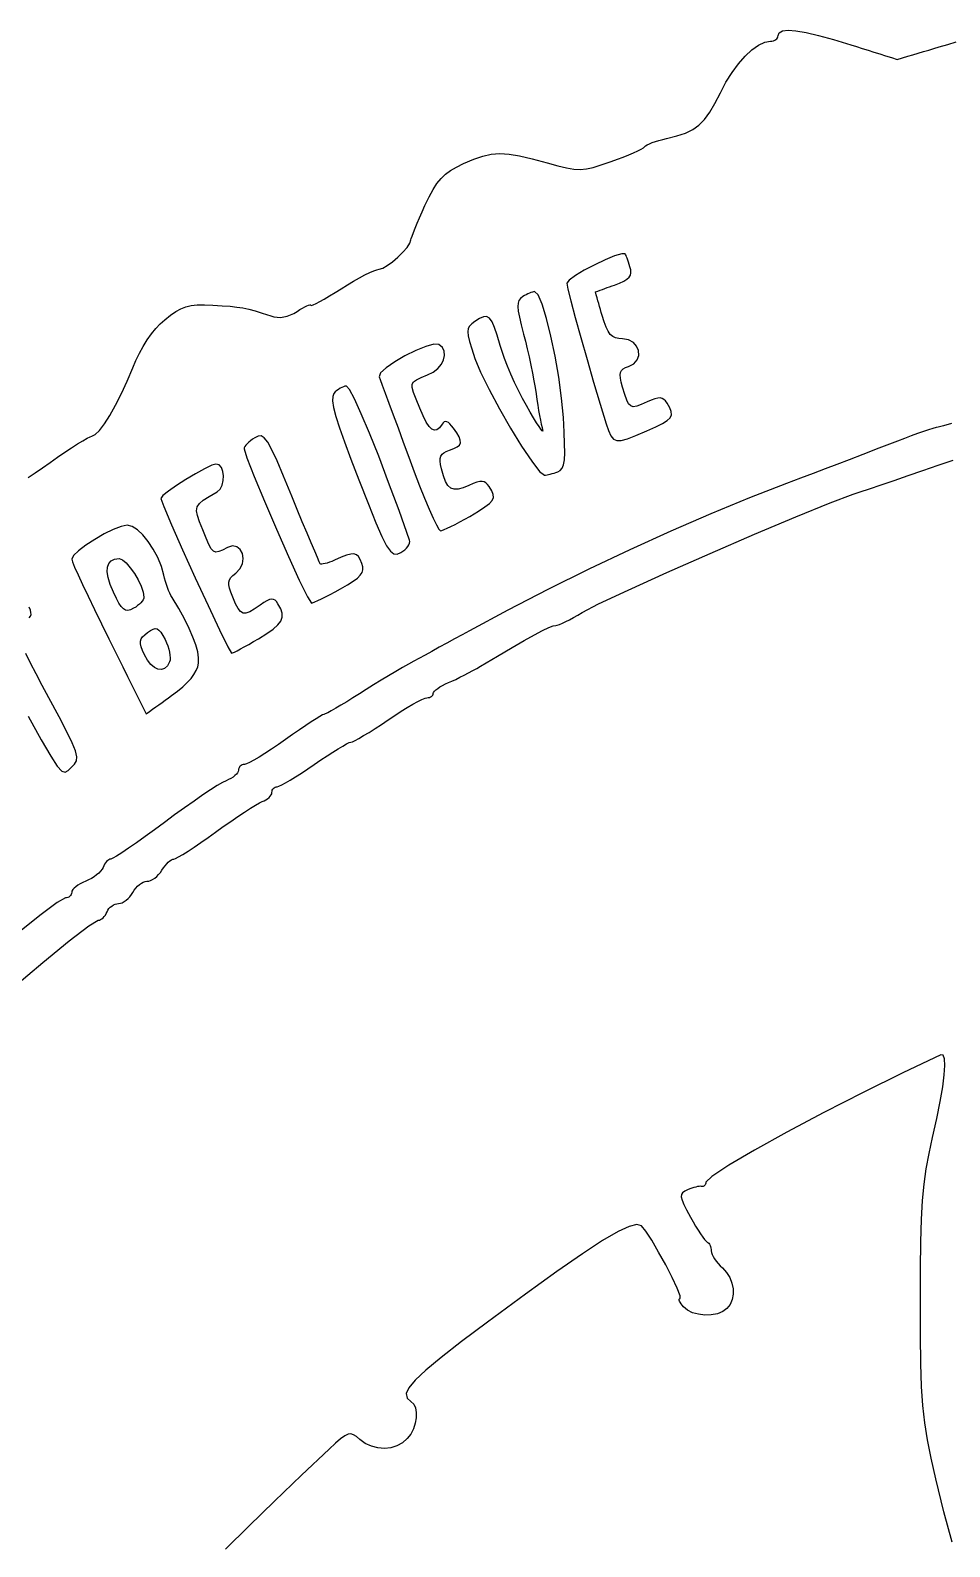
# Model space of a CAD drawing. Extents: x 7 to 348, y 3 to 340.
# Drawn here: x 83.7 to 130.3, y 255 to 331.9 of the extents above; entities that cross this region are included whole.
import ezdxf

# ---------------------------------------------------------------- set-up
doc = ezdxf.new("R2010")
doc.units = 0
doc.layers.get('0').update_dxf_attribs({"linetype": 'CONTINUOUS'})

msp = doc.modelspace()

# ---------------------------------------------------------------- linework, layer by layer
at = {"color": 7}
for points in [[(83.586488, 309.201196), (83.943226, 309.433635), (84.318429, 309.687381), (84.702691, 309.956702), (85.083333, 310.224774), (85.448161, 310.474939), (85.788493, 310.701713), (86.09565, 310.899618), (86.36095, 311.063172), (86.575718, 311.186895), (86.731271, 311.265308), (86.818926, 311.292937), (86.987455, 311.368271), (87.202836, 311.580493), (87.454671, 311.912274), (87.732573, 312.346281), (88.02614, 312.865183), (88.324985, 313.451652), (88.618714, 314.088354), (88.896928, 314.757957), (89.056974, 315.136617), (89.233634, 315.500879), (89.424732, 315.84747), (89.628087, 316.173112), (89.841523, 316.474526), (90.062862, 316.748436), (90.289924, 316.991565), (90.520533, 317.200637), (90.815692, 317.433943), (91.081038, 317.617066), (91.332757, 317.754897), (91.587025, 317.852325), (91.86003, 317.914242), (92.167946, 317.945537), (92.526961, 317.9511), (92.953252, 317.935823), (93.438107, 317.908676), (93.837194, 317.879484), (94.176728, 317.843377), (94.482919, 317.795487), (94.781987, 317.730944), (95.100142, 317.644878), (95.463599, 317.532419), (95.898571, 317.3887), (96.061441, 317.34473), (96.225658, 317.321732), (96.391218, 317.3197), (96.558121, 317.338642), (96.726363, 317.378555), (96.895947, 317.439437), (97.066869, 317.521289), (97.239126, 317.62411), (97.378081, 317.712262), (97.507717, 317.788805), (97.625192, 317.852474), (97.72767, 317.902002), (97.812311, 317.936123), (97.876285, 317.95357), (97.916748, 317.95309), (97.930859, 317.933391), (97.962264, 317.924532), (98.052268, 317.955101), (98.194564, 318.021654), (98.382841, 318.120743), (98.610786, 318.248924), (98.87209, 318.402749), (99.160439, 318.578774), (99.469523, 318.773552), (99.786521, 318.971272), (100.097549, 319.155727), (100.394707, 319.32288), (100.670091, 319.468695), (100.915802, 319.589133), (101.123938, 319.680159), (101.2866, 319.737735), (101.395884, 319.757824), (101.575708, 319.807342), (101.810489, 319.940917), (102.075899, 320.13608), (102.347608, 320.370363), (102.601287, 320.621296), (102.812606, 320.866412), (102.957242, 321.083242), (103.010859, 321.249317), (103.025393, 321.318269), (103.067038, 321.444005), (103.132878, 321.619382), (103.219991, 321.837256), (103.325458, 322.090484), (103.446362, 322.371924), (103.579779, 322.674432), (103.72279, 322.990866), (103.934716, 323.43522), (104.133099, 323.803575), (104.329432, 324.1084), (104.535217, 324.362159), (104.761955, 324.577322), (105.021142, 324.766354), (105.324277, 324.941723), (105.682863, 325.115896), (106.197749, 325.337195), (106.654421, 325.496158), (107.084186, 325.593099), (107.51836, 325.628332), (107.988248, 325.60217), (108.525162, 325.514929), (109.16041, 325.366924), (109.925306, 325.158467), (110.470497, 325.00718), (110.908825, 324.900086), (111.273789, 324.837846), (111.598901, 324.821125), (111.917657, 324.850584), (112.263568, 324.926886), (112.670134, 325.050695), (113.170862, 325.222673), (113.485551, 325.336352), (113.784695, 325.450497), (114.061349, 325.562034), (114.30857, 325.667884), (114.51941, 325.76497), (114.686926, 325.850216), (114.804166, 325.920544), (114.864195, 325.972878), (114.912514, 326.018423), (114.996196, 326.069295), (115.110654, 326.123781), (115.251294, 326.180169), (115.413521, 326.236745), (115.592749, 326.291796), (115.784378, 326.34361), (115.983821, 326.390475), (116.500418, 326.518095), (116.935573, 326.665549), (117.304906, 326.846136), (117.624049, 327.07315), (117.908625, 327.359891), (118.174255, 327.719653), (118.436567, 328.165734), (118.711189, 328.711431), (118.992107, 329.246781), (119.302089, 329.74179), (119.631848, 330.18689), (119.972098, 330.572515), (120.31355, 330.889098), (120.64692, 331.127073), (120.962916, 331.276874), (121.252505, 331.328889), (121.329899, 331.334649), (121.4021, 331.351159), (121.467527, 331.377259), (121.524604, 331.411793), (121.571746, 331.453602), (121.607377, 331.50153), (121.629926, 331.554419), (121.637778, 331.611111), (121.694123, 331.758524), (121.86386, 331.847584), (122.148033, 331.878159), (122.547693, 331.850121), (123.063886, 331.763334), (123.697656, 331.617669), (124.450054, 331.412995), (125.32213, 331.14918), (125.617664, 331.056161), (125.913196, 330.963141), (126.208731, 330.870122), (126.504265, 330.777103), (126.799797, 330.684084), (127.095332, 330.591064), (127.390864, 330.498045), (127.686398, 330.405026), (127.952178, 330.483686), (128.217961, 330.562345), (128.483741, 330.641005), (128.749521, 330.719665), (129.015301, 330.798325), (129.281084, 330.876985), (129.546864, 330.955644), (129.812644, 331.034304), (130.251276, 331.163003), (130.682738, 331.287494)], [(114.982157, 311.563303), (115.430218, 311.761494), (115.770615, 311.930903), (116.011511, 312.082699), (116.161072, 312.228052), (116.227462, 312.37813), (116.218826, 312.544102), (116.143357, 312.737136), (116.009208, 312.968397), (115.930124, 313.07924), (115.848587, 313.159885), (115.758908, 313.210671), (115.655398, 313.231922), (115.532366, 313.223992), (115.384131, 313.187201), (115.204999, 313.121887), (114.989283, 313.028384), (114.694101, 312.897399), (114.466531, 312.813999), (114.292803, 312.786539), (114.159149, 312.823386), (114.051797, 312.932905), (113.956984, 313.12345), (113.860936, 313.403386), (113.74989, 313.781076), (113.682269, 314.033817), (113.640926, 314.238118), (113.62786, 314.40085), (113.645103, 314.528883), (113.694656, 314.629089), (113.778524, 314.708334), (113.898722, 314.773488), (114.057261, 314.831422), (114.322084, 314.968066), (114.489941, 315.16243), (114.565983, 315.391109), (114.555372, 315.630693), (114.463246, 315.857777), (114.29477, 316.04896), (114.05509, 316.180834), (113.749362, 316.229994), (113.552825, 316.240888), (113.386867, 316.277981), (113.245753, 316.347842), (113.123746, 316.457042), (113.015107, 316.61216), (112.914103, 316.819768), (112.814989, 317.086442), (112.712034, 317.418756), (112.668835, 317.567353), (112.625635, 317.715949), (112.582435, 317.864546), (112.539235, 318.013142), (112.496036, 318.161739), (112.452836, 318.310336), (112.409636, 318.458932), (112.366436, 318.607529), (112.487397, 318.651269), (112.608357, 318.695009), (112.72932, 318.738749), (112.850281, 318.782489), (112.971241, 318.82623), (113.092205, 318.86997), (113.213165, 318.91371), (113.334125, 318.95745), (113.599849, 319.059718), (113.809757, 319.156365), (113.967918, 319.252162), (114.078393, 319.351879), (114.145246, 319.460285), (114.172537, 319.582151), (114.164353, 319.722247), (114.124729, 319.885344), (114.087896, 320.002943), (114.051094, 320.115545), (114.015308, 320.220479), (113.981512, 320.315074), (113.950694, 320.396657), (113.923826, 320.462559), (113.901897, 320.510108), (113.885867, 320.536631), (113.707531, 320.545064), (113.34704, 320.434607), (112.867869, 320.236976), (112.33349, 319.983887), (111.807371, 319.707057), (111.352988, 319.438201), (111.033814, 319.209035), (110.913333, 319.051297), (110.96776, 318.756613), (111.117882, 318.151778), (111.343971, 317.306729), (111.626297, 316.291406), (111.945135, 315.175745), (112.280748, 314.029683), (112.613409, 312.92316), (112.923388, 311.926111), (113.04119, 311.57164), (113.153071, 311.313556), (113.281926, 311.14783), (113.450652, 311.070425), (113.682139, 311.077311), (113.999289, 311.164441), (114.424996, 311.327786), (114.982157, 311.563303)], [(110.461834, 309.484911), (110.586387, 309.554809), (110.681951, 309.668754), (110.750291, 309.843876), (110.793174, 310.0973), (110.812366, 310.446158), (110.809543, 310.907568), (110.786655, 311.498669), (110.745357, 312.236578), (110.655842, 313.227703), (110.511105, 314.288435), (110.325422, 315.356454), (110.113064, 316.369438), (109.888308, 317.265063), (109.665423, 317.981008), (109.458684, 318.45495), (109.282365, 318.624567), (109.233369, 318.618567), (109.17198, 318.603042), (109.100665, 318.579045), (109.021888, 318.547623), (108.938114, 318.509827), (108.85181, 318.466707), (108.765436, 318.419312), (108.681461, 318.368691), (108.570257, 318.283099), (108.491861, 318.17934), (108.446578, 318.044786), (108.434725, 317.866805), (108.456597, 317.632768), (108.512497, 317.330043), (108.602738, 316.946001), (108.727624, 316.468012), (108.820557, 316.108641), (108.914681, 315.719065), (109.007405, 315.311691), (109.096138, 314.898932), (109.178293, 314.493199), (109.251273, 314.106901), (109.31249, 313.752447), (109.359353, 313.442251), (109.400131, 313.156368), (109.443912, 312.871603), (109.489327, 312.59548), (109.535005, 312.335519), (109.579582, 312.099249), (109.621684, 311.894189), (109.659948, 311.727867), (109.693002, 311.607806), (109.702513, 311.550405), (109.673319, 311.56367), (109.608772, 311.642523), (109.512241, 311.781904), (109.387078, 311.976741), (109.236651, 312.221973), (109.064321, 312.512526), (108.873445, 312.843339), (108.672035, 313.211004), (108.469509, 313.607182), (108.271344, 314.019398), (108.08302, 314.435179), (107.910018, 314.842053), (107.757812, 315.227546), (107.631885, 315.579187), (107.537713, 315.884498), (107.386809, 316.408387), (107.251765, 316.808822), (107.123397, 317.094647), (106.992513, 317.274703), (106.849926, 317.357835), (106.686449, 317.352882), (106.492892, 317.26869), (106.26007, 317.114101), (106.101761, 316.991516), (105.988671, 316.875461), (105.920802, 316.746598), (105.89814, 316.58559), (105.92069, 316.373099), (105.988437, 316.089791), (106.101377, 315.716329), (106.259506, 315.23337), (106.542764, 314.532127), (106.971338, 313.651952), (107.49514, 312.676812), (108.06408, 311.690677), (108.628076, 310.777516), (109.137038, 310.021299), (109.540878, 309.505989), (109.789508, 309.31556), (109.844896, 309.319003), (109.913984, 309.328909), (109.994009, 309.344572), (110.082217, 309.365287), (110.175853, 309.390377), (110.272153, 309.419138), (110.368365, 309.450877), (110.461733, 309.484896), (110.461738, 309.484896), (110.461744, 309.484896), (110.46175, 309.484896), (110.461755, 309.484896), (110.461761, 309.484896), (110.461766, 309.484896), (110.461772, 309.484896), (110.461834, 309.484911)], [(105.994745, 307.225706), (106.434543, 307.487625), (106.765017, 307.69978), (106.995561, 307.876586), (107.135569, 308.032463), (107.194435, 308.181832), (107.181537, 308.339109), (107.106299, 308.518715), (106.9781, 308.735064), (106.898846, 308.846223), (106.817219, 308.927015), (106.727396, 308.977758), (106.623561, 308.998784), (106.499894, 308.990402), (106.350576, 308.952948), (106.169787, 308.886741), (105.951711, 308.792107), (105.654876, 308.671172), (105.407401, 308.606424), (105.202143, 308.602219), (105.031972, 308.662908), (104.889746, 308.792849), (104.768328, 308.996396), (104.660584, 309.277901), (104.559377, 309.641725), (104.514656, 309.848662), (104.493235, 310.020916), (104.497073, 310.162987), (104.528089, 310.27937), (104.588228, 310.374561), (104.679423, 310.453058), (104.803612, 310.51936), (104.962737, 310.577964), (105.190541, 310.660037), (105.358404, 310.746501), (105.467475, 310.843535), (105.51889, 310.957307), (105.513782, 311.09399), (105.453313, 311.259762), (105.338615, 311.460794), (105.170831, 311.703257), (105.075922, 311.824328), (104.98845, 311.917413), (104.907876, 311.982691), (104.833663, 312.020348), (104.76528, 312.030564), (104.702187, 312.013518), (104.643851, 311.969379), (104.589732, 311.898329), (104.458857, 311.721015), (104.330077, 311.619773), (104.200957, 311.596349), (104.069061, 311.652505), (103.93196, 311.789993), (103.787214, 312.01056), (103.632395, 312.315962), (103.465063, 312.707946), (103.27793, 313.171439), (103.14671, 313.513018), (103.077191, 313.757567), (103.075215, 313.929962), (103.146471, 314.05508), (103.296793, 314.1578), (103.531975, 314.263004), (103.857778, 314.395556), (104.143971, 314.546135), (104.377679, 314.73241), (104.554531, 314.942626), (104.670146, 315.165023), (104.720159, 315.38784), (104.700177, 315.599321), (104.605853, 315.787707), (104.432794, 315.941239), (104.179489, 315.959273), (103.766089, 315.84705), (103.254643, 315.637957), (102.7072, 315.365392), (102.185803, 315.06274), (101.752502, 314.763398), (101.469345, 314.500757), (101.398378, 314.308208), (101.452116, 314.164393), (101.55638, 313.882684), (101.705021, 313.479801), (101.89188, 312.972453), (102.110811, 312.377362), (102.355656, 311.711244), (102.620267, 310.990807), (102.898488, 310.232775), (103.178937, 309.481601), (103.44993, 308.780818), (103.704873, 308.14577), (103.937161, 307.591793), (104.140195, 307.13422), (104.307372, 306.788397), (104.432094, 306.569652), (104.507761, 306.493331), (104.580933, 306.508288), (104.698501, 306.55113), (104.854369, 306.61886), (105.042437, 306.708477), (105.256607, 306.816972), (105.490778, 306.941347), (105.738854, 307.078594), (105.994745, 307.225706)], [(102.939551, 306.021088), (102.407534, 307.518294), (101.879578, 308.948274), (101.372427, 310.270217), (100.902826, 311.443316), (100.48752, 312.426765), (100.143256, 313.179751), (99.886776, 313.66147), (99.734827, 313.831111), (99.663515, 313.823491), (99.584753, 313.801619), (99.501136, 313.767064), (99.41527, 313.721344), (99.329745, 313.665989), (99.247167, 313.602534), (99.170129, 313.532512), (99.101233, 313.457452), (99.039784, 313.312302), (99.033152, 313.079057), (99.085174, 312.744417), (99.199672, 312.295088), (99.380463, 311.717772), (99.631373, 310.999175), (99.956231, 310.126002), (100.358854, 309.084955), (100.848188, 307.845093), (101.23415, 306.89629), (101.536593, 306.20412), (101.775364, 305.734161), (101.970315, 305.451995), (102.141294, 305.323198), (102.308149, 305.313348), (102.490733, 305.388024), (102.601703, 305.455433), (102.700678, 305.531385), (102.785819, 305.61328), (102.855279, 305.698525), (102.907222, 305.784524), (102.939808, 305.86868), (102.951181, 305.948396), (102.939551, 306.021088)], [(130.442118, 311.93034), (130.027745, 311.813576), (129.767508, 311.754797), (129.6589, 311.730329), (129.490766, 311.681722), (129.271564, 311.611891), (129.009755, 311.523745), (128.713792, 311.420186), (128.392132, 311.304128), (128.053234, 311.178471), (127.705556, 311.046123), (126.747617, 310.676796), (125.938621, 310.365434), (125.24015, 310.097394), (124.613789, 309.858027), (124.021122, 309.632692), (123.423728, 309.406745), (122.783199, 309.165541), (122.061111, 308.894439), (120.195464, 308.169139), (118.231341, 307.357535), (116.197242, 306.47287), (114.121661, 305.528388), (112.033095, 304.537339), (109.96004, 303.512963), (107.93099, 302.468509), (105.974444, 301.417223), (105.611247, 301.217833), (105.227879, 301.007815), (104.835909, 300.793478), (104.446917, 300.581137), (104.072476, 300.377104), (103.724162, 300.187697), (103.413554, 300.019221), (103.152222, 299.877997), (102.892219, 299.734445), (102.585416, 299.559304), (102.243122, 299.359352), (101.876643, 299.141372), (101.497291, 298.912145), (101.116373, 298.678448), (100.7452, 298.447069), (100.395075, 298.224779), (100.064516, 298.01491), (99.749412, 297.819121), (99.45714, 297.641694), (99.195077, 297.48692), (98.970603, 297.359079), (98.791093, 297.262461), (98.663921, 297.201348), (98.59647, 297.180012), (98.525925, 297.154104), (98.389894, 297.079815), (98.196375, 296.962365), (97.953364, 296.806962), (97.668859, 296.618819), (97.350862, 296.403145), (97.00737, 296.165144), (96.646379, 295.910026), (96.282696, 295.654909), (95.93149, 295.416908), (95.601299, 295.201231), (95.300662, 295.013087), (95.038116, 294.857687), (94.822202, 294.740238), (94.661459, 294.665948), (94.564429, 294.64004), (94.503723, 294.634142), (94.447086, 294.617237), (94.395764, 294.590482), (94.350995, 294.555094), (94.314016, 294.51225), (94.286076, 294.463135), (94.268409, 294.408937), (94.262228, 294.350842), (94.249274, 294.28768), (94.212128, 294.218959), (94.153403, 294.146888), (94.075702, 294.073666), (93.981631, 294.001501), (93.873791, 293.932597), (93.754792, 293.869159), (93.627234, 293.813389), (93.448971, 293.72553), (93.18465, 293.570122), (92.847067, 293.355816), (92.449015, 293.09127), (92.003285, 292.785132), (91.522671, 292.446056), (91.019971, 292.082698), (90.507978, 291.703707), (90.004101, 291.329783), (89.524671, 290.980947), (89.080845, 290.66483), (88.68379, 290.389068), (88.344663, 290.161295), (88.074633, 289.989151), (87.884858, 289.880264), (87.786504, 289.842271), (87.735503, 289.83355), (87.681452, 289.808545), (87.625992, 289.769003), (87.570773, 289.716685), (87.517441, 289.653343), (87.46764, 289.58073), (87.423015, 289.500602), (87.385215, 289.414713), (87.337708, 289.323293), (87.265264, 289.227312), (87.171482, 289.12964), (87.059956, 289.033137), (86.934286, 288.94067), (86.798063, 288.855106), (86.654888, 288.779309), (86.508356, 288.716142), (86.36517, 288.6558), (86.231595, 288.588095), (86.110544, 288.515327), (86.004948, 288.439793), (85.91773, 288.363788), (85.851811, 288.289611), (85.810115, 288.219561), (85.795553, 288.155934), (85.789033, 288.097839), (85.770322, 288.043641), (85.740748, 287.994525), (85.701615, 287.951681), (85.654238, 287.916293), (85.59993, 287.889539), (85.539998, 287.872634), (85.475758, 287.866735), (85.0678, 287.637068), (84.249127, 287.028623), (83.163097, 286.162217)], [(99.432855, 303.545782), (99.794176, 303.753847), (100.078388, 303.933702), (100.291717, 304.092777), (100.440377, 304.238508), (100.530592, 304.378332), (100.568579, 304.519683), (100.560564, 304.67), (100.512761, 304.836714), (100.430576, 305.035997), (100.344354, 305.181553), (100.243149, 305.274661), (100.116019, 305.316599), (99.95202, 305.308641), (99.740206, 305.252066), (99.469634, 305.148155), (99.129362, 304.998179), (98.999777, 304.942327), (98.875429, 304.894813), (98.759292, 304.856351), (98.654328, 304.827652), (98.563506, 304.809421), (98.489798, 304.802393), (98.436173, 304.807247), (98.405597, 304.824717), (98.36045, 304.915477), (98.265062, 305.130395), (98.125331, 305.455455), (97.94715, 305.876638), (97.736423, 306.379931), (97.49904, 306.951312), (97.240903, 307.576765), (96.967904, 308.242273), (96.54943, 309.257042), (96.217116, 310.03439), (95.953972, 310.601019), (95.743008, 310.983644), (95.567232, 311.20897), (95.40965, 311.303712), (95.253277, 311.294568), (95.081115, 311.208265), (94.973309, 311.136374), (94.872737, 311.060479), (94.781596, 310.982874), (94.702091, 310.90585), (94.636423, 310.831701), (94.586792, 310.762718), (94.555397, 310.701193), (94.544447, 310.649417), (94.683445, 310.191108), (95.051468, 309.247382), (95.575072, 307.986687), (96.180814, 306.577475), (96.795249, 305.188197), (97.344924, 303.987296), (97.756401, 303.143229), (97.956229, 302.824439), (98.019938, 302.839171), (98.130292, 302.881366), (98.281239, 302.948075), (98.466718, 303.03634), (98.680679, 303.1432), (98.917057, 303.265702), (99.169804, 303.400883), (99.432855, 303.545782)], [(82.801689, 283.315788), (84.326442, 284.598564), (85.669665, 285.691693), (86.66384, 286.452324), (87.141451, 286.737611), (87.202442, 286.746247), (87.26575, 286.770998), (87.329535, 286.810148), (87.391946, 286.861947), (87.451144, 286.924663), (87.505286, 286.996556), (87.552524, 287.075888), (87.591017, 287.160928), (87.632269, 287.245967), (87.687412, 287.3253), (87.754051, 287.397193), (87.829785, 287.459905), (87.912217, 287.511707), (87.998952, 287.550857), (88.087587, 287.575608), (88.175725, 287.584244), (88.266713, 287.595759), (88.363518, 287.628776), (88.463165, 287.680976), (88.562682, 287.750044), (88.659104, 287.833664), (88.749457, 287.92952), (88.830768, 288.035297), (88.9, 288.148889), (88.969071, 288.262274), (89.049725, 288.368051), (89.139034, 288.463908), (89.234081, 288.547528), (89.331933, 288.616596), (89.429669, 288.668796), (89.524363, 288.701813), (89.613094, 288.713328), (89.702852, 288.724842), (89.800498, 288.75786), (89.902896, 288.810059), (90.006918, 288.879128), (90.109432, 288.962747), (90.207307, 289.058604), (90.297406, 289.164381), (90.376606, 289.277766), (90.452527, 289.391152), (90.533231, 289.496929), (90.61625, 289.592786), (90.699107, 289.676405), (90.779332, 289.745474), (90.854451, 289.797673), (90.92199, 289.830691), (90.979478, 289.842205), (91.067918, 289.870117), (91.224165, 289.950102), (91.439529, 290.076551), (91.705311, 290.243861), (92.012824, 290.44642), (92.353376, 290.678624), (92.718269, 290.934862), (93.098815, 291.20953), (93.48433, 291.487787), (93.863468, 291.754323), (94.226538, 292.002808), (94.56385, 292.22691), (94.865709, 292.4203), (95.122427, 292.576648), (95.324309, 292.689621), (95.461667, 292.752893), (95.560879, 292.794199), (95.653434, 292.844217), (95.73731, 292.901031), (95.810476, 292.962731), (95.870909, 293.027394), (95.916583, 293.093109), (95.945475, 293.157955), (95.95555, 293.220021), (95.961053, 293.278492), (95.976829, 293.333043), (96.001778, 293.382474), (96.034778, 293.425595), (96.07473, 293.461214), (96.120529, 293.488138), (96.171069, 293.505156), (96.225244, 293.511111), (96.312313, 293.53414), (96.457121, 293.600175), (96.651956, 293.704577), (96.889104, 293.842711), (97.160845, 294.00995), (97.459467, 294.201664), (97.777249, 294.413218), (98.106478, 294.639989), (98.435073, 294.866757), (98.75104, 295.078314), (99.046786, 295.270027), (99.314725, 295.437266), (99.547271, 295.5754), (99.736831, 295.6798), (99.87582, 295.745837), (99.956645, 295.768866), (100.038335, 295.791896), (100.179796, 295.85793), (100.373267, 295.962332), (100.610986, 296.100466), (100.88519, 296.267705), (101.188116, 296.459419), (101.512006, 296.670973), (101.849095, 296.897744), (102.187815, 297.124515), (102.516378, 297.336069), (102.826696, 297.527782), (103.110679, 297.695022), (103.360237, 297.833155), (103.567278, 297.937555), (103.723717, 298.003592), (103.821459, 298.026622), (103.885447, 298.031109), (103.945142, 298.044006), (103.999239, 298.064383), (104.046429, 298.091335), (104.085407, 298.123977), (104.114865, 298.161397), (104.133492, 298.202691), (104.139983, 298.246955), (104.155816, 298.297837), (104.201214, 298.358103), (104.272989, 298.425517), (104.367957, 298.497845), (104.482934, 298.572854), (104.614737, 298.648309), (104.760181, 298.721975), (104.916086, 298.791622), (105.089271, 298.867119), (105.284242, 298.957551), (105.494345, 299.059513), (105.712923, 299.169593), (105.933319, 299.284382), (106.148878, 299.400471), (106.352947, 299.514449), (106.538863, 299.62291), (107.400183, 300.135702), (108.139631, 300.569384), (108.763314, 300.927265), (109.277328, 301.212654), (109.687775, 301.428861), (110.000754, 301.579198), (110.222366, 301.666975), (110.35871, 301.695496), (110.437165, 301.708761), (110.551891, 301.746801), (110.697408, 301.806943), (110.868234, 301.886521), (111.058892, 301.982861), (111.263896, 302.093303), (111.477769, 302.215175), (111.695027, 302.34581), (112.535152, 302.782537), (114.034511, 303.486687), (115.989055, 304.36927), (118.194729, 305.341285), (120.447486, 306.313747), (122.543276, 307.197658), (124.278049, 307.904027), (125.447752, 308.343859), (125.806098, 308.465432), (126.285159, 308.628632), (126.864102, 308.826332), (127.522086, 309.051396), (128.238281, 309.296695), (128.991845, 309.555092), (129.761948, 309.819461), (130.527752, 310.082667)], [(95.2703, 301.016817), (95.693859, 301.276303), (96.021375, 301.506244), (96.258109, 301.716031), (96.409321, 301.915054), (96.480272, 302.112711), (96.476236, 302.318392), (96.402449, 302.541491), (96.264182, 302.791405), (96.188426, 302.898135), (96.1129, 302.972701), (96.032148, 303.014679), (95.940716, 303.023654), (95.833144, 302.999185), (95.70398, 302.940847), (95.547761, 302.848216), (95.359039, 302.720869), (95.06228, 302.519221), (94.827163, 302.381827), (94.640561, 302.312451), (94.489329, 302.314991), (94.360337, 302.392958), (94.240449, 302.550249), (94.116525, 302.790631), (93.975431, 303.117871), (93.87485, 303.371981), (93.806018, 303.579502), (93.769959, 303.749233), (93.767701, 303.889963), (93.800239, 304.010495), (93.868607, 304.119616), (93.973819, 304.226127), (94.1169, 304.338818), (94.335397, 304.561895), (94.459524, 304.82082), (94.497756, 305.089156), (94.458581, 305.340461), (94.350476, 305.548298), (94.181924, 305.686229), (93.961407, 305.727808), (93.697402, 305.646602), (93.450839, 305.517203), (93.260003, 305.435237), (93.109852, 305.411389), (92.98535, 305.456336), (92.871451, 305.580768), (92.753115, 305.795372), (92.615309, 306.110832), (92.442987, 306.537834), (92.282481, 306.946136), (92.176795, 307.261373), (92.134577, 307.506336), (92.164487, 307.703821), (92.275175, 307.876617), (92.475296, 308.04752), (92.773503, 308.239315), (93.178455, 308.474801), (93.329492, 308.61217), (93.433183, 308.807508), (93.490545, 309.037296), (93.502596, 309.278028), (93.470338, 309.506191), (93.394792, 309.698274), (93.27697, 309.830766), (93.117884, 309.880155), (92.898815, 309.814324), (92.536306, 309.638883), (92.08341, 309.386896), (91.593182, 309.091434), (91.118679, 308.78557), (90.712953, 308.502369), (90.42906, 308.274906), (90.320058, 308.136245), (90.465326, 307.722394), (90.857152, 306.797055), (91.415647, 305.534881), (92.060911, 304.110537), (92.713048, 302.698678), (93.292162, 301.473963), (93.718357, 300.611049), (93.911739, 300.2846), (93.959118, 300.299557), (94.052627, 300.342399), (94.186691, 300.410129), (94.355739, 300.499746), (94.554201, 300.608241), (94.776499, 300.732616), (95.017065, 300.869864), (95.2703, 301.016817)], [(92.232788, 299.786068), (92.236146, 300.048538), (92.189859, 300.356377), (92.094276, 300.708703), (91.94975, 301.104633), (91.756642, 301.543277), (91.515308, 302.023755), (91.226107, 302.545177), (90.889396, 303.106667), (90.833569, 303.206105), (90.775488, 303.326713), (90.716854, 303.463853), (90.659365, 303.612903), (90.604721, 303.769228), (90.554624, 303.928199), (90.510772, 304.085185), (90.474868, 304.235556), (90.346251, 304.688486), (90.162467, 305.137589), (89.936278, 305.565435), (89.680446, 305.954585), (89.407726, 306.287607), (89.130883, 306.547066), (88.862673, 306.715527), (88.615861, 306.775556), (88.313466, 306.717161), (87.90892, 306.559915), (87.446132, 306.330725), (86.969019, 306.056498), (86.52149, 305.764144), (86.147461, 305.480568), (85.890839, 305.232681), (85.795541, 305.047385), (85.834169, 304.921257), (85.944874, 304.653767), (86.119897, 304.261478), (86.351471, 303.760962), (86.631839, 303.168784), (86.953237, 302.501514), (87.3079, 301.775721), (87.68807, 301.007972), (87.924637, 300.533302), (88.161201, 300.058633), (88.397769, 299.583963), (88.634333, 299.109291), (88.8709, 298.634621), (89.107467, 298.159952), (89.344032, 297.685282), (89.580599, 297.210613), (89.740907, 297.325471), (89.901217, 297.44033), (90.061525, 297.555189), (90.221833, 297.670048), (90.382144, 297.784909), (90.542451, 297.899768), (90.702762, 298.014627), (90.86307, 298.129486), (91.168339, 298.358504), (91.434426, 298.580189), (91.661773, 298.795073), (91.85082, 299.003689), (92.002003, 299.206564), (92.115764, 299.40423), (92.19254, 299.597222), (92.232788, 299.786068)], [(87.918552, 303.374854), (87.756244, 303.771952), (87.650625, 304.117321), (87.601631, 304.410587), (87.609195, 304.651373), (87.673265, 304.839308), (87.793771, 304.97401), (87.970654, 305.055106), (88.203848, 305.082228), (88.368107, 305.022718), (88.562584, 304.860771), (88.771216, 304.621255), (88.977936, 304.329039), (89.166686, 304.008999), (89.321394, 303.686001), (89.426, 303.384915), (89.464439, 303.130616), (89.453686, 303.067353), (89.422899, 302.997224), (89.374226, 302.922553), (89.309826, 302.84567), (89.231854, 302.768909), (89.142474, 302.694597), (89.043843, 302.625063), (88.93812, 302.562638), (88.782923, 302.490525), (88.648876, 302.457493), (88.529369, 302.468811), (88.417787, 302.529734), (88.307522, 302.645535), (88.191967, 302.821481), (88.064507, 303.062835), (87.918552, 303.374854)], [(83.643258, 302.075356), (83.703185, 302.156362), (83.732455, 302.246476), (83.731608, 302.350277), (83.701582, 302.472344), (83.64292, 302.617251)], [(89.488876, 300.202417), (89.391583, 300.427218), (89.325523, 300.612745), (89.291767, 300.766759), (89.291485, 300.897028), (89.32554, 301.011313), (89.395105, 301.117381), (89.501249, 301.222994), (89.645038, 301.335917), (89.795847, 301.438905), (89.922443, 301.504723), (90.031262, 301.530743), (90.128733, 301.514318), (90.221291, 301.452794), (90.31537, 301.343543), (90.417402, 301.183923), (90.533815, 300.971303), (90.607885, 300.815793), (90.67093, 300.654934), (90.722001, 300.493376), (90.760155, 300.335767), (90.784454, 300.186753), (90.793937, 300.05099), (90.787643, 299.93312), (90.764642, 299.8378), (90.654025, 299.634055), (90.513518, 299.506101), (90.351088, 299.45166), (90.174705, 299.468453), (89.992335, 299.554206), (89.811945, 299.70664), (89.641502, 299.923477), (89.488876, 300.202417)], [(84.634389, 298.017407), (84.300718, 298.639286), (83.989432, 299.230965), (83.707345, 299.778671), (83.461267, 300.268632)], [(83.587322, 297.094334), (84.256011, 295.891241), (84.73464, 295.063895), (85.066533, 294.553253), (85.295018, 294.300278), (85.463417, 294.245927), (85.61506, 294.331164), (85.793272, 294.496944), (85.945023, 294.652663), (86.035075, 294.819603), (86.051895, 295.032774), (85.98397, 295.327186), (85.81977, 295.737844), (85.547764, 296.299763), (85.156432, 297.047945), (84.634389, 298.017407)], [(130.475776, 255.194737), (130.056893, 256.735069), (129.649909, 258.396602), (129.408851, 259.45741), (129.222379, 260.378129), (129.083525, 261.238134), (128.985335, 262.116799), (128.920847, 263.093496), (128.883105, 264.247599), (128.865156, 265.658484), (128.860019, 267.405522), (128.864027, 269.057848), (128.880763, 270.423668), (128.914353, 271.558625), (128.968963, 272.518355), (129.048753, 273.358506), (129.15788, 274.13471), (129.300501, 274.902617), (129.480773, 275.717864), (129.695953, 276.682567), (129.866218, 277.540314), (129.990647, 278.281706), (130.068312, 278.897331), (130.098295, 279.377783), (130.079668, 279.713659), (130.011506, 279.895554), (129.892891, 279.914068), (127.965296, 279.00155), (125.950246, 278.003437), (123.953913, 276.977337), (122.08247, 275.980866), (120.442084, 275.071637), (119.138931, 274.307263), (118.279178, 273.745359), (117.969002, 273.443536), (117.964684, 273.393741), (117.952294, 273.349051), (117.932708, 273.310325), (117.9068, 273.278408), (117.875442, 273.254165), (117.839496, 273.238417), (117.799829, 273.232039), (117.75731, 273.235877), (117.704692, 273.240449), (117.636081, 273.236188), (117.554378, 273.22377), (117.462478, 273.20393), (117.363277, 273.177344), (117.259676, 273.144731), (117.154571, 273.106789), (117.05086, 273.064221), (116.900184, 272.991453), (116.79496, 272.915865), (116.736512, 272.824527), (116.726154, 272.704498), (116.765203, 272.542852), (116.854978, 272.32665), (116.996794, 272.042966), (117.191971, 271.67886), (117.324028, 271.442132), (117.455577, 271.217573), (117.583142, 271.010366), (117.703247, 270.825688), (117.812416, 270.668719), (117.90717, 270.544643), (117.984033, 270.458636), (118.039532, 270.415882), (118.082052, 270.38972), (118.121718, 270.351261), (118.157665, 270.302355), (118.189022, 270.244847), (118.21493, 270.180585), (118.234516, 270.111415), (118.246906, 270.039183), (118.251224, 269.965734), (118.262739, 269.88378), (118.295756, 269.787172), (118.347956, 269.679462), (118.417024, 269.564206), (118.500644, 269.444961), (118.5965, 269.325285), (118.702277, 269.208727), (118.815556, 269.098889), (119.027736, 268.86721), (119.189579, 268.607856), (119.299973, 268.330974), (119.357812, 268.046708), (119.361989, 267.765197), (119.311372, 267.496592), (119.204861, 267.251033), (119.041333, 267.038667), (118.828193, 266.885666), (118.55702, 266.780953), (118.24797, 266.723752), (117.921199, 266.713281), (117.596861, 266.748785), (117.295112, 266.829475), (117.036105, 266.954581), (116.84, 267.123333), (116.772967, 267.208373), (116.717273, 267.287705), (116.673653, 267.359598), (116.642837, 267.422311), (116.625537, 267.474113), (116.622517, 267.513263), (116.634483, 267.538014), (116.662169, 267.54665), (116.665273, 267.690225), (116.51926, 268.071798), (116.263293, 268.617649), (115.936542, 269.254057), (115.578168, 269.907295), (115.22734, 270.503642), (114.92322, 270.969376), (114.704978, 271.230773), (114.471236, 271.297976), (114.085136, 271.209), (113.51672, 270.945125), (112.736046, 270.487631), (111.713154, 269.817794), (110.418095, 268.916895), (108.820918, 267.76621), (106.891669, 266.347016), (105.576912, 265.362523), (104.542494, 264.56055), (103.766775, 263.918666), (103.228112, 263.414442), (102.904857, 263.025444), (102.775368, 262.729249), (102.818001, 262.503423), (103.011111, 262.325556), (103.149648, 262.190792), (103.239152, 261.998293), (103.281051, 261.762556), (103.276761, 261.498086), (103.227717, 261.219371), (103.135334, 260.940917), (103.001039, 260.67722), (102.826253, 260.442778), (102.583364, 260.230284), (102.300202, 260.076524), (101.988575, 259.981714), (101.660283, 259.946069), (101.327133, 259.969804), (101.000927, 260.053119), (100.693474, 260.196234), (100.416572, 260.399361), (100.248034, 260.543867), (100.102453, 260.639114), (99.96455, 260.680271), (99.819042, 260.662491), (99.650646, 260.580959), (99.444082, 260.430834), (99.184068, 260.20728), (98.855318, 259.90546), (97.454336, 258.588349), (96.079996, 257.271145), (94.781664, 256.003569), (93.608697, 254.835358)]]:
    msp.add_lwpolyline(points, dxfattribs=at)

doc.saveas('drawing.dxf')
